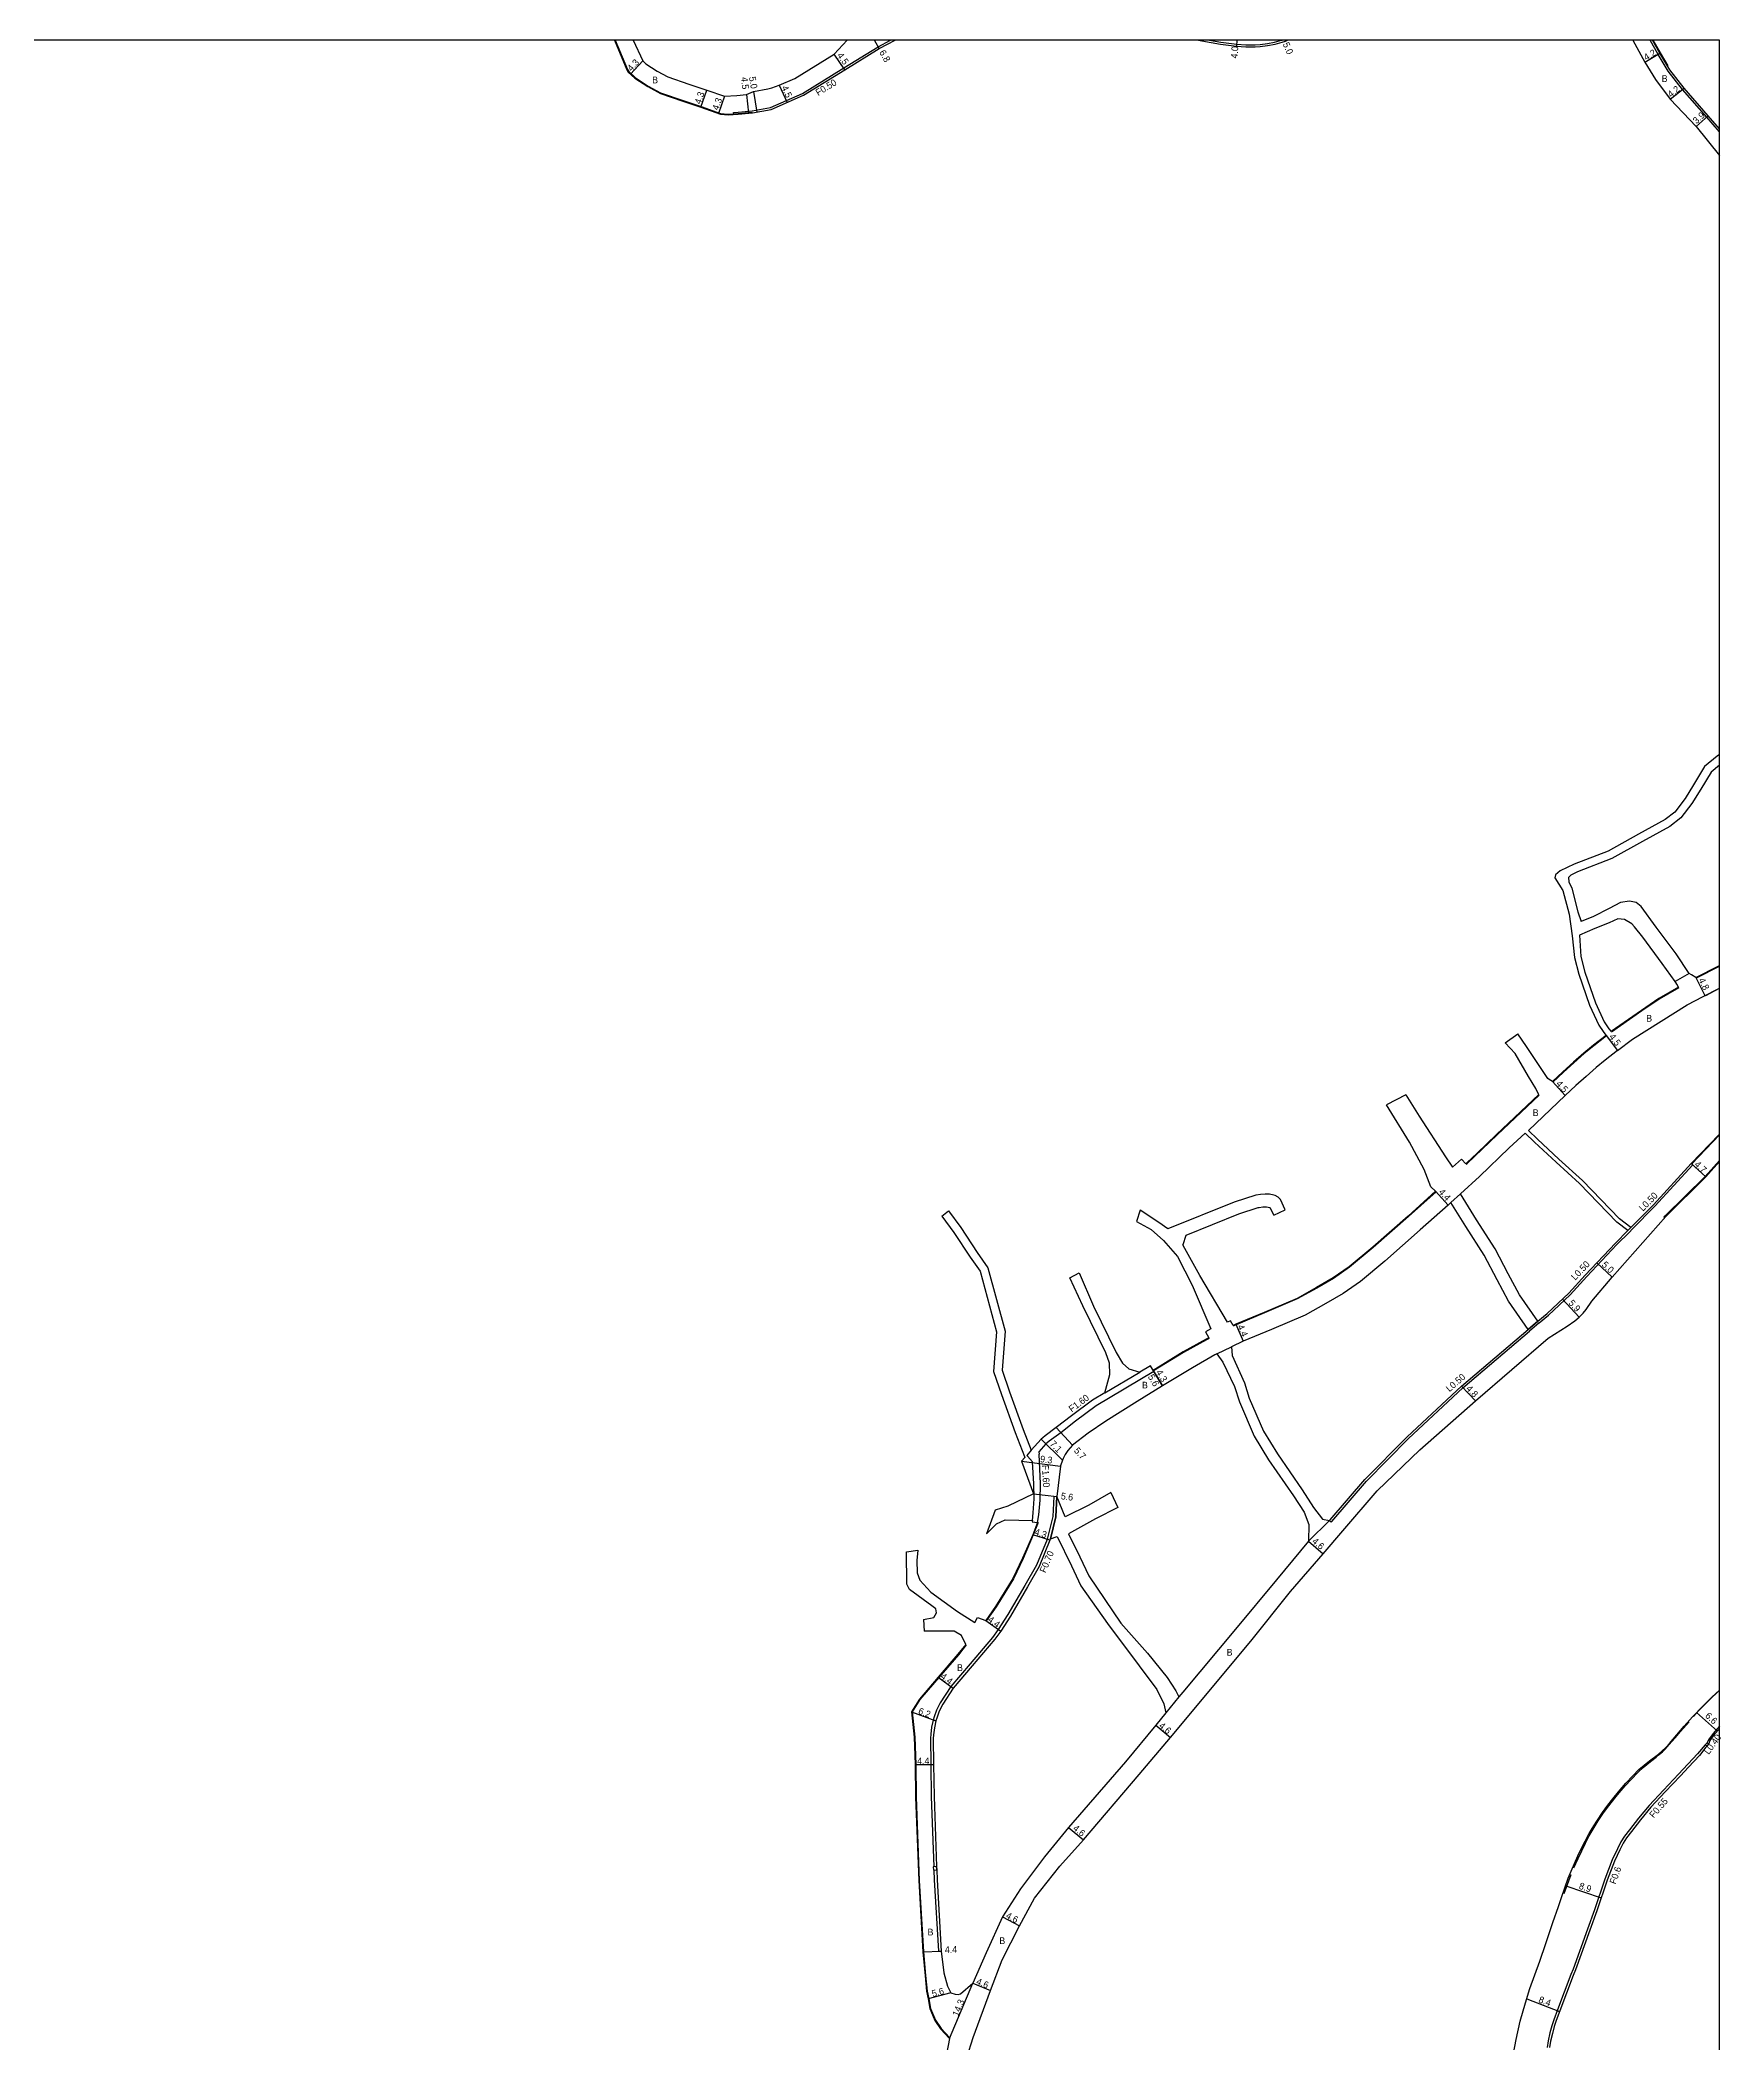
# Model space of a CAD drawing. Header units: metres. Extents: x -20000 to -16000, y -99000 to -96000.
# Drawn here: x -16399.8 to -15999.7, y -96477 to -96000 of the extents above; entities that cross this region are included whole.
import ezdxf

# ---------------------------------------------------------------- set-up
doc = ezdxf.new("R2010")
doc.units = ezdxf.units.M
doc.header["$LTSCALE"] = 2.5
for name, color, linetype in [('側溝・桝', 7, 'Continuous'), ('図郭', 7, 'Continuous'), ('幅員', 7, 'Continuous'), ('歩道・分離帯・安全施設', 7, 'Continuous'), ('舗装', 7, 'Continuous'), ('道路', 7, 'Continuous')]:
    doc.layers.add(name, color=color, linetype=linetype)
doc.styles.get("Standard").update_dxf_attribs({"font": ''})
doc.styles.get('Standard').set_extended_font_data('@MS PGothic')

msp = doc.modelspace()

# ---------------------------------------------------------------- linework, layer by layer
at = {"layer": '側溝・桝'}
for points in [[(-16234.67, -96017.72), (-16234.7, -96017.22), (-16233.63, -96017.15), (-16230.31, -96016.82), (-16225.89, -96016.08), (-16218.34, -96012.68), (-16208.47, -96006.64), (-16200.3, -96001.57), (-16197.33, -96000)], [(-16134.8, -96316.68), (-16134.65, -96316.94), (-16148.36, -96325.11), (-16153.32, -96328.8), (-16156.83, -96331.52)], [(-16163.85, -96335.71), (-16164.94, -96336.95)], [(-16156.84, -96331.53), (-16159.59, -96333.57), (-16160.1, -96333.96), (-16160.37, -96334.19), (-16162.03, -96336.07), (-16161.99, -96336.67)], [(-16164.74, -96337.15), (-16164.94, -96336.95)], [(-16163.59, -96352.41), (-16163.39, -96350.6), (-16163.16, -96347.25), (-16163.27, -96343.7), (-16163.56, -96338.48), (-16164.74, -96337.15)], [(-16000, -96401.42), (-16001.54, -96403.12), (-16002.63, -96404.63), (-16002.91, -96405.38)], [(-16003.38, -96405.84), (-16005.2, -96408), (-16009.72, -96412.83), (-16013.36, -96416.62), (-16016.73, -96420.27), (-16019.24, -96423.31), (-16021.45, -96426.1), (-16022.61, -96427.61), (-16023.45, -96428.9), (-16024.3, -96430.58), (-16025.54, -96433.24), (-16027.31, -96437.84), (-16029.77, -96445.13), (-16031.41, -96449.74), (-16034.83, -96459.2), (-16035.38, -96460.53), (-16038.57, -96468.93), (-16039.43, -96471.27), (-16039.9, -96472.71), (-16040.38, -96474.36), (-16040.82, -96476.28), (-16041.05, -96477.85)]]:
    msp.add_lwpolyline(points, dxfattribs=at)
at = {"layer": '側溝・桝', "flags": 128}
for points in [[(-16121.38, -96000), (-16118.74, -96000.46), (-16114.92, -96000.98), (-16112.73, -96001.13), (-16110.54, -96001.12), (-16109.39, -96001.04), (-16107.64, -96000.82), (-16105.92, -96000.51), (-16104.24, -96000.05), (-16104.11, -96000)], [(-16000, -96021.86), (-16003.03, -96018.33), (-16008.8, -96011.78), (-16012.22, -96007.38), (-16014.63, -96003.4), (-16016.53, -96000)], [(-16020.75, -96283.06), (-16015.35, -96277.63), (-16006.35, -96267.74)], [(-16006.35, -96267.74), (-16006.71, -96267.4)], [(-16042.92, -96305.39), (-16040.71, -96303.51), (-16035.54, -96298.68), (-16031.59, -96294.33), (-16024.41, -96286.74), (-16021.46, -96283.77)], [(-16021.11, -96282.71), (-16021.82, -96283.42)], [(-16020.75, -96283.06), (-16021.46, -96283.77)], [(-16092.45, -96352.76), (-16092.32, -96352.63), (-16084.05, -96343.03), (-16074.01, -96332.87), (-16061.07, -96320.85), (-16045.22, -96307.35)], [(-16043.25, -96305.01), (-16045.54, -96306.97)], [(-16042.92, -96305.39), (-16045.22, -96307.35)], [(-16146.35, -96322.05), (-16138.03, -96317.09)], [(-16162.36, -96352.91), (-16162.04, -96351.11), (-16161.73, -96347.59), (-16161.67, -96343.67), (-16161.99, -96336.67)], [(-16158.46, -96346.66), (-16158.46, -96346.7), (-16158.73, -96351.46), (-16159.97, -96356.58), (-16160.07, -96356.91), (-16162.62, -96363.07), (-16165.36, -96367.87), (-16169.39, -96374.81), (-16171.7, -96378.4), (-16173.09, -96380.24), (-16178.43, -96386.58), (-16183, -96391.92), (-16185.55, -96395.84), (-16186.4, -96397.54), (-16186.95, -96399.17), (-16187.21, -96399.95), (-16187.58, -96401.6), (-16187.79, -96403.27), (-16187.87, -96404.27), (-16187.79, -96410.55), (-16187.7, -96418.14), (-16187.08, -96434.84)], [(-16157.77, -96346.75), (-16158.03, -96351.56), (-16159.3, -96356.77)], [(-16158.46, -96346.66), (-16157.77, -96346.75)], [(-16092.82, -96352.43), (-16092.45, -96352.76)], [(-16187.05, -96435.64), (-16186.96, -96438), (-16185.96, -96454.98)], [(-16185.96, -96454.98), (-16185.26, -96454.96)]]:
    msp.add_lwpolyline(points, dxfattribs=at)
at = {"layer": '側溝・桝'}
msp.add_lwpolyline([(-16003.03, -96406.14), (-16003.38, -96405.84), (-16002.95, -96405.34), (-16002.6, -96405.64)], close=True, dxfattribs=at)
at = {"layer": '側溝・桝', "flags": 128}
msp.add_lwpolyline([(-16187.15, -96435.64), (-16187.05, -96435.64), (-16186.35, -96435.61), (-16186.38, -96434.81), (-16187.08, -96434.84), (-16187.18, -96434.84)], close=True, dxfattribs=at)
at = {"layer": '図郭'}
msp.add_lwpolyline([(-16800, -96600), (-16000, -96600), (-16000, -96000), (-16800, -96000)], close=True, dxfattribs=at)
at = {"layer": '幅員', "flags": 128}
for points in [[(-16200.05, -96002), (-16201.18, -96000)], [(-16114.87, -96000), (-16114.97, -96001.48)], [(-16103.45, -96000), (-16103.34, -96000.25)], [(-16256.32, -96004.98), (-16259.23, -96008.14)], [(-16208.21, -96007.06), (-16210.81, -96003.39)], [(-16017.8, -96005.29), (-16014.2, -96003.14)], [(-16223.84, -96010.77), (-16222, -96014.88)], [(-16011.71, -96014.07), (-16008.41, -96011.47)], [(-16242.49, -96015.99), (-16241.11, -96011.92)], [(-16236.89, -96013.39), (-16238.31, -96017.45)], [(-16231.64, -96012.93), (-16231.2, -96017.41)], [(-16230.01, -96012.21), (-16229.19, -96017.14)], [(-16005.64, -96223.16), (-16003.48, -96227.44)], [(-16026.99, -96236.96), (-16024.26, -96240.53)], [(-16039.74, -96247.93), (-16036.71, -96251.26)], [(-16006.71, -96267.4), (-16003.28, -96270.62)], [(-16064.61, -96277.32), (-16067.57, -96274.06)], [(-16029.2, -96291.07), (-16025.57, -96294.51)], [(-16037.4, -96299.73), (-16033.37, -96304.04)], [(-16115.16, -96305.71), (-16113.36, -96309.72)], [(-16132.59, -96320.37), (-16135.47, -96315.57)], [(-16134.8, -96316.68), (-16132.59, -96320.37)], [(-16061.4, -96320.48), (-16058.11, -96323.97)], [(-16157.9, -96330.32), (-16154.02, -96334.5)], [(-16163.32, -96346.04), (-16157.77, -96346.75)], [(-16159.41, -96357.14), (-16163.5, -96355.8)], [(-16097.83, -96357.32), (-16094.35, -96360.33)], [(-16174.68, -96376.21), (-16171.13, -96378.81)], [(-16185.98, -96389.74), (-16182.43, -96392.33)], [(-16192.33, -96397.96), (-16186.53, -96400.15)], [(-16134.22, -96401.16), (-16130.68, -96404.1)], [(-16191.49, -96410.51), (-16187.09, -96410.54)], [(-16155.02, -96425.54), (-16151.43, -96428.42)], [(-16170.71, -96446.74), (-16166.64, -96448.88)], [(-16189.66, -96455.09), (-16185.26, -96454.96)], [(-16183.01, -96464.85), (-16188.42, -96466.29)], [(-16183.3, -96475.77), (-16177.78, -96462.58)], [(-16177.78, -96462.58), (-16173.54, -96464.35)]]:
    msp.add_lwpolyline(points, dxfattribs=at)
at = {"layer": '幅員'}
for points in [[(-16005.58, -96020.57), (-16002.66, -96018)], [(-16161.5, -96333.05), (-16156.44, -96338.03)], [(-16166.14, -96338.3), (-16156.91, -96339.46)], [(-16005.43, -96398.11), (-16000.49, -96402.56)], [(-16036.61, -96439.41), (-16028.15, -96442.27)], [(-16045.88, -96466.33), (-16038.06, -96469.3)]]:
    msp.add_lwpolyline(points, dxfattribs=at)
at = {"layer": '歩道・分離帯・安全施設', "flags": 128}
for points in [[(-16262.92, -96000), (-16259.96, -96007.02), (-16259.69, -96007.52), (-16258.17, -96008.92), (-16255.06, -96010.94), (-16252.09, -96012.59), (-16246.72, -96014.41), (-16242.44, -96015.85), (-16237.82, -96017.46), (-16236, -96017.66), (-16233.6, -96017.5), (-16230.27, -96017.17)], [(-16012.24, -96006.1), (-16014.07, -96003.07), (-16015.79, -96000)], [(-16000, -96220.49), (-16000.1, -96220.53), (-16005.57, -96223.29)], [(-16009.67, -96225.63), (-16014.32, -96228.32), (-16018.51, -96231.11), (-16025.72, -96236.15)], [(-16003.28, -96227.41), (-16000, -96225.67)], [(-16026.9, -96237.08), (-16029.93, -96239.39), (-16032.22, -96241.25), (-16034.68, -96243.46), (-16037.17, -96245.71), (-16039.64, -96248.04)], [(-16060.28, -96267.59), (-16060.07, -96267.41), (-16052.96, -96260.63), (-16042.96, -96251.18)], [(-16000, -96260.65), (-16006.6, -96267.5)], [(-16013.25, -96280.33), (-16012.9, -96279.92), (-16003.39, -96270.51), (-16000, -96266.74)], [(-16067.47, -96274.18), (-16074.05, -96280.08), (-16082.43, -96287.44), (-16088.07, -96292.13), (-16091.91, -96294.78), (-16095.85, -96297.1), (-16100.51, -96299.68), (-16108.33, -96303.02), (-16115.1, -96305.84), (-16115.74, -96306.15)], [(-16121.48, -96309.08), (-16122.11, -96309.38), (-16127.61, -96312.42), (-16134.72, -96316.81)], [(-16162.2, -96352.92), (-16163.36, -96355.86), (-16165.8, -96361.47), (-16168.11, -96366.33), (-16172.24, -96372.95), (-16174.56, -96376.3)], [(-16179.33, -96382.02), (-16181.21, -96384.37), (-16185.87, -96389.83), (-16190.37, -96395.02), (-16192.18, -96397.99), (-16191.58, -96403.99), (-16191.34, -96410.51), (-16191.25, -96418.29), (-16190.5, -96438.14), (-16189.51, -96455.08), (-16188.99, -96460.77), (-16188.6, -96464.44), (-16188.27, -96466.26), (-16187.85, -96468.57), (-16186.68, -96471.38), (-16185.32, -96473.37), (-16183.24, -96475.62)]]:
    msp.add_lwpolyline(points, dxfattribs=at)
at = {"layer": '歩道・分離帯・安全施設'}
for points in [[(-16006.21, -96399.11), (-16004.89, -96397.69), (-16003.46, -96396.21), (-16001.99, -96394.75), (-16000.6, -96393.43), (-16000, -96392.85)], [(-16034.64, -96435.09), (-16033.66, -96432.87), (-16032.79, -96431.03), (-16031.91, -96429.25), (-16031, -96427.48), (-16029.85, -96425.52), (-16028.85, -96423.95), (-16027.73, -96422.28), (-16026.35, -96420.38), (-16024.91, -96418.53), (-16023.86, -96417.26), (-16022.45, -96415.59), (-16021.06, -96414.09), (-16019.37, -96412.31), (-16018.19, -96411.2), (-16016.44, -96409.83), (-16015.05, -96408.74), (-16014.36, -96408.17), (-16013.59, -96407.5), (-16012.91, -96406.84), (-16011.94, -96405.74), (-16010.51, -96404.13), (-16009.27, -96402.67), (-16007.24, -96400.38)], [(-16036.96, -96441.24), (-16035.29, -96436.72)]]:
    msp.add_lwpolyline(points, dxfattribs=at)
at = {"layer": '舗装', "flags": 128}
for points in [[(-16007.21, -96222.19), (-16010.56, -96224.15)], [(-16061.68, -96274.64), (-16063.93, -96276.7)], [(-16092.82, -96352.43), (-16097.83, -96357.32)], [(-16128.69, -96394.38), (-16131.81, -96398.22)]]:
    msp.add_lwpolyline(points, dxfattribs=at)
at = {"layer": '舗装'}
for points in [[(-16045.54, -96306.97), (-16043.25, -96305.01)], [(-16119.68, -96312.76), (-16116.19, -96311.08)], [(-16159.3, -96356.77), (-16158.03, -96351.56), (-16157.77, -96346.75)]]:
    msp.add_lwpolyline(points, dxfattribs=at)
at = {"layer": '道路', "flags": 128}
for points in [[(-16263.09, -96000), (-16260.1, -96007.09), (-16259.81, -96007.61), (-16258.26, -96009.04), (-16255.14, -96011.06), (-16252.15, -96012.73), (-16246.77, -96014.55), (-16242.49, -96015.99), (-16237.85, -96017.6), (-16236.01, -96017.81), (-16233.59, -96017.65), (-16230.25, -96017.32), (-16225.75, -96016.56)], [(-16258.61, -96000), (-16256.32, -96004.98), (-16255.61, -96005.63), (-16252.92, -96007.38), (-16250.4, -96008.78), (-16245.39, -96010.47), (-16241.09, -96011.93), (-16236.89, -96013.39), (-16233.97, -96013.17), (-16231.64, -96012.93), (-16230.01, -96012.21), (-16226.57, -96011.63), (-16225.63, -96011.36), (-16223.84, -96010.77), (-16220.16, -96009.12), (-16210.81, -96003.39), (-16207.71, -96000)], [(-16020.59, -96000), (-16017.8, -96005.29), (-16015.26, -96009.36), (-16011.71, -96014.07), (-16005.58, -96020.57), (-16000, -96027.49)], [(-16000, -96021.1), (-16002.66, -96018), (-16008.41, -96011.47), (-16011.82, -96007.09), (-16014.2, -96003.14), (-16015.96, -96000)], [(-16000, -96170.07), (-16000.52, -96170.46), (-16003.53, -96172.93), (-16006.16, -96177.3), (-16008.2, -96180.57), (-16010.61, -96183.77), (-16012.89, -96185.56), (-16019.29, -96189.01), (-16026.5, -96193.05), (-16034.6, -96196.15), (-16037.92, -96197.8), (-16039.02, -96198.7), (-16039.16, -96199.44), (-16037.29, -96202.45), (-16035.76, -96208.12), (-16035.06, -96213.26)], [(-16000, -96172.62), (-16002, -96174.25), (-16004.46, -96178.35), (-16006.55, -96181.71), (-16009.17, -96185.18), (-16011.79, -96187.24), (-16018.33, -96190.76), (-16025.65, -96194.87), (-16033.8, -96197.98), (-16035.36, -96198.78), (-16035.91, -96199.34), (-16035.84, -96200.39), (-16035.15, -96201.92), (-16033.69, -96207.51), (-16032.92, -96209.82)], [(-16005.64, -96223.16), (-16006.65, -96222.54), (-16007.21, -96222.19), (-16010.35, -96217.49), (-16015.06, -96211.18), (-16018.64, -96206.26), (-16019.83, -96205.31), (-16021.46, -96204.95), (-16023.53, -96205.27), (-16026.25, -96206.76), (-16030, -96208.64), (-16032.92, -96209.82)], [(-16009.75, -96225.5), (-16010.18, -96224.76), (-16010.4, -96224.37), (-16010.56, -96224.15), (-16013.62, -96219.8), (-16018.28, -96213.55), (-16020.24, -96211.09), (-16020.86, -96210.36), (-16022.59, -96209.33), (-16024.2, -96209.22), (-16026.28, -96210.16), (-16029.66, -96211.48), (-16033.36, -96213.08)], [(-16035.06, -96213.26), (-16034.5, -96218.43), (-16033.51, -96222.33), (-16030.94, -96229.77), (-16028.76, -96234.48), (-16027.71, -96236.02), (-16027.55, -96236.23), (-16026.99, -96236.96)], [(-16033.36, -96213.08), (-16033.02, -96218.16), (-16032.08, -96221.9), (-16029.55, -96229.21), (-16027.45, -96233.74), (-16026.5, -96235.14), (-16026.32, -96235.37), (-16025.81, -96236.03)], [(-16005.64, -96223.16), (-16000.16, -96220.4), (-16000, -96220.32)], [(-16009.75, -96225.5), (-16014.4, -96228.19), (-16018.6, -96230.98), (-16025.81, -96236.03)], [(-16003.89, -96227.65), (-16000, -96225.69)], [(-16024.26, -96240.53), (-16020.7, -96237.88), (-16013.88, -96233.54), (-16007.71, -96229.67), (-16003.89, -96227.65)], [(-16050.99, -96238.73), (-16047.99, -96236.55)], [(-16045.45, -96246.7), (-16048.65, -96241.29), (-16050.99, -96238.73)], [(-16041.18, -96246.7), (-16045.95, -96239.6), (-16047.99, -96236.55)], [(-16026.99, -96236.96), (-16030.02, -96239.28), (-16032.31, -96241.14), (-16034.78, -96243.35), (-16037.27, -96245.6), (-16039.74, -96247.93)], [(-16024.26, -96240.53), (-16027.24, -96242.81), (-16029.39, -96244.56), (-16031.77, -96246.69), (-16034.22, -96248.9), (-16036.71, -96251.26)], [(-16043.03, -96251.04), (-16043.49, -96250.11), (-16043.76, -96249.57), (-16045.45, -96246.7)], [(-16039.74, -96247.93), (-16040.53, -96247.42), (-16040.87, -96247.17), (-16041.18, -96246.7)], [(-16074.64, -96251.12), (-16079.27, -96253.45)], [(-16067.57, -96274.06), (-16068.69, -96273.01), (-16070.28, -96268.89), (-16073.81, -96262.34), (-16079.27, -96253.45)], [(-16074.64, -96251.12), (-16071.49, -96256.19), (-16065.2, -96265.89), (-16063.56, -96268.32), (-16061.43, -96266.38), (-16060.38, -96267.48)], [(-16060.38, -96267.48), (-16060.17, -96267.3), (-16057.7, -96264.94), (-16053.06, -96260.52), (-16043.03, -96251.04)], [(-16036.71, -96251.26), (-16045.5, -96259.55)], [(-16021.11, -96282.71), (-16023.77, -96280.63), (-16032.64, -96271.47), (-16038.22, -96266.42), (-16043.36, -96261.66), (-16045.5, -96259.55)], [(-16061.68, -96274.64), (-16057.17, -96270.51), (-16050.06, -96263.73), (-16046.24, -96260.23)], [(-16021.82, -96283.42), (-16024.44, -96281.37), (-16033.34, -96272.19), (-16038.9, -96267.16), (-16044.05, -96262.38), (-16046.24, -96260.23)], [(-16021.11, -96282.71), (-16015.71, -96277.28), (-16006.71, -96267.4), (-16000.08, -96260.52), (-16000, -96260.42)], [(-16173.54, -96464.35), (-16170.77, -96457.03), (-16166.64, -96448.88), (-16163.11, -96442.36), (-16157.01, -96434.74), (-16151.43, -96428.42), (-16138.12, -96412.87), (-16130.68, -96404.1), (-16111.58, -96381.17), (-16102.14, -96369.34), (-16094.35, -96360.33), (-16089.64, -96354.88), (-16081.48, -96345.4), (-16071.34, -96335.59), (-16058.11, -96323.97), (-16040.76, -96308.99), (-16036.25, -96306.17), (-16034.43, -96304.91), (-16033.37, -96304.04), (-16032.46, -96303.09), (-16031.72, -96302.19), (-16030.38, -96300.24), (-16025.57, -96294.51), (-16012.79, -96280.02), (-16003.28, -96270.62), (-16000, -96266.97)], [(-16067.57, -96274.06), (-16074.15, -96279.97), (-16082.53, -96287.32), (-16088.17, -96292.01), (-16091.99, -96294.66), (-16095.92, -96296.97), (-16100.58, -96299.55), (-16108.39, -96302.88), (-16115.16, -96305.71), (-16115.81, -96306.02)], [(-16185.17, -96279.94), (-16183.57, -96278.74)], [(-16137.89, -96278.52), (-16138.83, -96281.26)], [(-16131.3, -96282.98), (-16133.5, -96281.51), (-16137.89, -96278.52)], [(-16103.38, -96278.43), (-16104.51, -96276.04), (-16105.1, -96275.48), (-16105.8, -96275.06), (-16106.12, -96274.94), (-16107.14, -96274.75), (-16108.19, -96274.73), (-16109.25, -96274.83), (-16110.3, -96274.99), (-16110.37, -96275.01), (-16115.53, -96276.67), (-16131.3, -96282.98)], [(-16106.09, -96279.71), (-16106.87, -96278.05), (-16107.02, -96277.96), (-16107.87, -96277.82), (-16108.74, -96277.84), (-16109.61, -96277.96), (-16109.87, -96278), (-16114.51, -96279.5), (-16127.04, -96284.59), (-16127.77, -96286.83)], [(-16064.61, -96277.32), (-16071.22, -96283.25), (-16079.67, -96290.67), (-16085.5, -96295.51), (-16089.62, -96298.37), (-16093.74, -96300.79), (-16098.65, -96303.51), (-16106.68, -96306.93), (-16113.36, -96309.72), (-16116.19, -96311.08)], [(-16106.09, -96279.71), (-16103.38, -96278.43)], [(-16064.61, -96277.32), (-16063.93, -96276.7)], [(-16045.54, -96306.97), (-16050.21, -96300.25), (-16052.91, -96295.1), (-16056.01, -96289.25), (-16060.37, -96282.43), (-16063.93, -96276.7)], [(-16043.25, -96305.01), (-16047.64, -96298.69), (-16050.27, -96293.69), (-16053.42, -96287.74), (-16057.83, -96280.83), (-16061.68, -96274.64)], [(-16185.17, -96279.94), (-16182.26, -96283.83), (-16178.37, -96289.71), (-16176.05, -96293.09), (-16172.09, -96307.53), (-16172.83, -96316.92), (-16170.93, -96322.44), (-16167.68, -96331.5), (-16165.44, -96337.16)], [(-16138.83, -96281.26), (-16135.27, -96283.16), (-16132.36, -96285.79), (-16129.01, -96289.6), (-16125.55, -96296.37), (-16121.1, -96306.78), (-16122.36, -96307.5), (-16121.55, -96308.95)], [(-16043.25, -96305.01), (-16041.04, -96303.13), (-16035.89, -96298.32), (-16031.96, -96293.99), (-16024.77, -96286.39), (-16021.82, -96283.42)], [(-16115.81, -96306.02), (-16116.4, -96304.86), (-16117.13, -96305.24), (-16123.72, -96294.14), (-16127.32, -96287.67), (-16127.77, -96286.83)], [(-16154.68, -96294.69), (-16152.47, -96293.49)], [(-16146.35, -96322.05), (-16145.11, -96317.65), (-16145.21, -96314.99), (-16146.11, -96312.49), (-16147.92, -96308.81), (-16151.6, -96301.31), (-16154.68, -96294.69)], [(-16152.47, -96293.49), (-16149.01, -96301.44), (-16143.6, -96312.47), (-16142.1, -96314.97), (-16140.61, -96316.29), (-16138.03, -96317.09)], [(-16092.82, -96352.43), (-16092.7, -96352.3), (-16084.42, -96342.69), (-16074.35, -96332.51), (-16061.4, -96320.48), (-16045.54, -96306.97)], [(-16121.55, -96308.95), (-16122.18, -96309.25), (-16127.69, -96312.29), (-16134.8, -96316.68), (-16135.47, -96315.57), (-16138.03, -96317.09)], [(-16116.19, -96311.08), (-16116.01, -96313.11), (-16113.09, -96319.62), (-16111.93, -96323.29), (-16108.55, -96331.19), (-16105.26, -96336.59), (-16099.36, -96345.15), (-16096.64, -96349.3), (-16094.54, -96352.14), (-16092.82, -96352.43)], [(-16119.68, -96312.76), (-16120.18, -96313.01), (-16125.44, -96316.07), (-16132.59, -96320.37), (-16138.66, -96324.07), (-16146.12, -96328.77), (-16150.31, -96331.63), (-16154.02, -96334.5), (-16155.11, -96335.73), (-16155.78, -96336.69), (-16156.28, -96337.65), (-16156.44, -96338.03), (-16156.91, -96339.45), (-16156.91, -96339.46), (-16157.77, -96346.75)], [(-16119.68, -96312.76), (-16118.21, -96314.71), (-16115.43, -96320.54), (-16114.28, -96324.16), (-16110.78, -96332.34), (-16107.36, -96337.95), (-16101.44, -96346.55), (-16098.87, -96350.46), (-16097.73, -96353.37), (-16097.83, -96357.32)], [(-16144.94, -96345.77), (-16150.16, -96348.74), (-16155.78, -96351.54), (-16157.77, -96346.75)], [(-16144.94, -96345.77), (-16143.22, -96349.32)], [(-16172.42, -96349.96), (-16174.52, -96355.59)], [(-16163.32, -96346.04), (-16169.4, -96348.98), (-16172.42, -96349.96)], [(-16143.22, -96349.32), (-16148.55, -96352), (-16155, -96355.62), (-16152.27, -96361.07), (-16150.12, -96365.63), (-16142.52, -96376.88), (-16136.16, -96384.04), (-16131.48, -96389.84), (-16129.45, -96392.98), (-16128.69, -96394.38)], [(-16163.59, -96352.41), (-16163.6, -96352.74), (-16162.36, -96352.91), (-16163.5, -96355.8), (-16165.93, -96361.4), (-16168.24, -96366.26), (-16172.36, -96372.87), (-16174.68, -96376.21)], [(-16174.52, -96355.59), (-16172.1, -96353.21), (-16170.04, -96352.23), (-16163.59, -96352.41)], [(-16193.55, -96359.89), (-16190.82, -96359.49)], [(-16189.5, -96376.03), (-16187.07, -96375.49), (-16186.42, -96374.38), (-16186.57, -96373.42), (-16187.54, -96372.76), (-16192.81, -96368.89), (-16193.49, -96367.57), (-16193.55, -96359.89)], [(-16190.82, -96359.49), (-16191.1, -96361.93), (-16191, -96364.89), (-16190.39, -96366.66), (-16187.78, -96369.51), (-16181.39, -96374.12), (-16177.31, -96376.67), (-16176.65, -96375.55), (-16174.68, -96376.21)], [(-16159.3, -96356.77), (-16159.41, -96357.14), (-16161.99, -96363.37), (-16164.76, -96368.22), (-16168.8, -96375.19), (-16171.13, -96378.81), (-16172.53, -96380.67), (-16177.88, -96387.02), (-16182.43, -96392.33), (-16184.94, -96396.18), (-16185.77, -96397.85), (-16186.31, -96399.46), (-16186.53, -96400.15), (-16186.9, -96401.77), (-16187.1, -96403.41), (-16187.17, -96404.32), (-16187.09, -96410.54), (-16187, -96418.12), (-16186.38, -96434.81), (-16186.35, -96435.61), (-16186.26, -96437.97), (-16185.26, -96454.96), (-16184.65, -96460.09), (-16183.81, -96463.26), (-16183.01, -96464.85), (-16181.94, -96465.2), (-16181.23, -96465.27), (-16180.73, -96465.13), (-16177.78, -96462.58)], [(-16159.3, -96356.77), (-16157.65, -96356.25), (-16154.29, -96363.22), (-16152.08, -96367.98), (-16145.66, -96376.93), (-16138.17, -96387.01), (-16133.97, -96392.63), (-16132.25, -96396.04), (-16131.81, -96398.22)], [(-16097.83, -96357.32), (-16105.49, -96366.56), (-16115.19, -96378.26), (-16127.79, -96393.28), (-16128.69, -96394.38)], [(-16189.5, -96376.03), (-16189.33, -96378.76)], [(-16179.44, -96381.92), (-16180.46, -96379.79), (-16182.24, -96378.77), (-16189.33, -96378.76)], [(-16179.44, -96381.92), (-16181.33, -96384.28), (-16185.98, -96389.74), (-16190.49, -96394.93), (-16192.33, -96397.96), (-16191.73, -96404), (-16191.49, -96410.51), (-16191.4, -96418.3), (-16190.65, -96438.15), (-16189.66, -96455.09), (-16189.14, -96460.79), (-16188.75, -96464.46), (-16188.42, -96466.29), (-16188, -96468.61), (-16186.81, -96471.45), (-16185.44, -96473.47), (-16183.3, -96475.77)], [(-16131.81, -96398.22), (-16134.22, -96401.16), (-16141.42, -96409.87), (-16155.02, -96425.54), (-16160.7, -96432.52), (-16166.42, -96440.09), (-16170.71, -96446.74), (-16174.57, -96455.35), (-16177.78, -96462.58)], [(-16188.57, -96510.93), (-16186.52, -96503.81), (-16184.07, -96495.7), (-16180.69, -96485.03), (-16177.65, -96475.5), (-16173.54, -96464.35)], [(-16183.3, -96475.77), (-16184.06, -96479.49), (-16184.6, -96482.14), (-16185.2, -96485.16), (-16186.38, -96489.58), (-16188.65, -96496.32), (-16192.95, -96509.53), (-16195.26, -96518.08), (-16196.96, -96524.6), (-16199.16, -96535.42), (-16199.99, -96541.64), (-16199.67, -96546.69)]]:
    msp.add_lwpolyline(points, dxfattribs=at)
at = {"layer": '道路'}
for points in [[(-16225.75, -96016.56), (-16218.11, -96013.13), (-16208.21, -96007.06), (-16200.05, -96002), (-16196.25, -96000)], [(-16124.05, -96000), (-16123.2, -96000.19), (-16118.82, -96000.95), (-16114.97, -96001.48), (-16112.75, -96001.63), (-16110.52, -96001.62), (-16109.34, -96001.54), (-16107.57, -96001.32), (-16105.81, -96001), (-16104.09, -96000.52), (-16103.34, -96000.25), (-16102.84, -96000)], [(-16183.57, -96278.74), (-16180.62, -96282.68), (-16176.71, -96288.59), (-16174.21, -96292.24), (-16170.07, -96307.34), (-16170.8, -96316.66), (-16169.05, -96321.78), (-16165.81, -96330.8), (-16163.85, -96335.71)], [(-16146.35, -96322.05), (-16149.25, -96323.78), (-16154.28, -96327.53), (-16157.9, -96330.32)], [(-16157.9, -96330.32), (-16160.56, -96332.29), (-16161.11, -96332.72), (-16161.5, -96333.05), (-16163.85, -96335.71)], [(-16165.35, -96337.4), (-16166.14, -96338.3), (-16163.32, -96346.04)], [(-16165.44, -96337.16), (-16165.35, -96337.4)], [(-16049.1, -96479.67), (-16048.42, -96475.99), (-16047.43, -96471.61), (-16046.17, -96467.24), (-16045.11, -96463.84), (-16042.77, -96457.29), (-16041.35, -96453.13), (-16040.43, -96450.48), (-16039.67, -96448.15), (-16038.33, -96444.3), (-16037.58, -96442.18), (-16036.78, -96439.91), (-16036, -96437.59), (-16035.3, -96435.87), (-16034.48, -96434.05), (-16033.7, -96432.25), (-16032.87, -96430.41), (-16031.99, -96428.76), (-16031.04, -96426.97), (-16030.31, -96425.71), (-16029.16, -96423.99), (-16027.84, -96421.95), (-16026.57, -96420.18), (-16025.39, -96418.65), (-16024.04, -96417), (-16022.26, -96414.97), (-16020.63, -96413.2), (-16019.19, -96411.71), (-16016.69, -96409.67), (-16014.52, -96408.02), (-16013.73, -96407.36), (-16012.76, -96406.43), (-16011.9, -96405.53), (-16010.12, -96403.45), (-16008.39, -96401.39), (-16006.4, -96399.13), (-16003.91, -96396.53), (-16001.8, -96394.5), (-16000, -96392.79)], [(-16000, -96402.02), (-16001.23, -96403.38), (-16002.27, -96404.82), (-16002.54, -96405.56), (-16003.27, -96406.42), (-16004.77, -96408.37), (-16007.36, -96411.14)], [(-16007.36, -96411.14), (-16009.3, -96413.21), (-16012.95, -96417), (-16016.31, -96420.65), (-16018.79, -96423.67), (-16020.98, -96426.46), (-16022.14, -96427.96), (-16022.94, -96429.22), (-16023.74, -96430.86), (-16024.97, -96433.5), (-16026.72, -96438.03), (-16029.18, -96445.32), (-16030.84, -96449.94), (-16034.27, -96459.42), (-16034.82, -96460.75), (-16038, -96469.14), (-16038.86, -96471.47), (-16039.32, -96472.88), (-16039.79, -96474.51), (-16040.23, -96476.39), (-16040.45, -96477.92)]]:
    msp.add_lwpolyline(points, dxfattribs=at)

# ---------------------------------------------------------------- texts
at = {"layer": '側溝・桝'}
for s, rotation, p in [('F0.50', 31.499, (-16214.58, -96013.34)), ('L0.50', 45.1414, (-16018.24, -96278.95)), ('L0.50', 46.5927, (-16034.33, -96295.36)), ('L0.50', 40.427, (-16064.3, -96321.91)), ('F1.60', 36.6507, (-16154.2, -96326.74)), ('F1.60', 272.6558, (-16161.28, -96339.22)), ('F0.70', 67.5192, (-16160.44, -96365.02)), ('L0.40', 54, (-16002.55, -96408.27)), ('F0.55', 49, (-16015.66, -96423.38)), ('F0.6', 70, (-16024.75, -96439.13))]:
    msp.add_text(s, height=1.6, rotation=rotation, dxfattribs=at).set_placement(p)
at = {"layer": '幅員'}
for s, rotation, p in [('4.0', 86.1976, (-16114.74, -96004.42)), ('5.0', 293.7751, (-16104.02, -96000.94)), ('4.2', 30.7863, (-16017.43, -96004.95)), ('4.3', 47.2875, (-16259.04, -96007.57)), ('4.5', 305.2932, (-16210.17, -96003.69)), ('6.8', 299.4054, (-16200.11, -96002.91)), ('4.5', 275.7055, (-16232.95, -96008.88)), ('5.0', 279.5119, (-16231.06, -96008.82)), ('4.5', 294.2098, (-16223.35, -96011.26)), ('4.2', 38.2442, (-16011.57, -96013.78)), ('4.3', 71.3526, (-16242.55, -96015.39)), ('4.3', 70.8191, (-16238.36, -96016.85)), ('3.9', 41.4013, (-16005.49, -96020.07)), ('4.8', 296.7361, (-16005.05, -96223.76)), ('4.5', 307.3685, (-16026.39, -96237.32)), ('4.5', 312.3263, (-16039.04, -96248.56)), ('4.7', 316.8436, (-16006.1, -96267.84)), ('4.4', 312.196, (-16066.98, -96274.34)), ('5.0', 316.5927, (-16028.16, -96291.71)), ('5.9', 313.0619, (-16036.08, -96300.79)), ('4.4', 294.195, (-16114.83, -96306.21)), ('4.3', 300.9912, (-16134.23, -96317.15)), ('5.6', 300.9912, (-16136.16, -96318.21)), ('4.8', 313.3896, (-16060.46, -96321.15)), ('7.1', 315, (-16159.57, -96334.36)), ('5.7', 312.8205, (-16153.8, -96335.92)), ('9.3', 353, (-16161.81, -96338.54)), ('5.6', 352.6406, (-16156.87, -96347.35)), ('4.3', 341.8724, (-16163.23, -96355.78)), ('4.6', 319.1754, (-16097.14, -96357.59)), ('4.4', 323.8471, (-16174.36, -96376.34)), ('4.4', 323.8405, (-16185.62, -96389.88)), ('6.2', 339.2849, (-16190.9, -96398.4)), ('6.6', 318, (-16003.55, -96399.12)), ('4.6', 320.2936, (-16133.61, -96401.53)), ('4.4', 359.6187, (-16191.02, -96410.46)), ('4.6', 321.2485, (-16154.08, -96425.97)), ('8.9', 341, (-16033.59, -96440.05)), ('4.6', 332.174, (-16170.05, -96446.98)), ('4.4', 1.6673, (-16184.4, -96455.4)), ('5.6', 14.8945, (-16187.29, -96465.88)), ('4.6', 337.3658, (-16177.1, -96462.76)), ('14.3', 67.2973, (-16181.25, -96470.62)), ('8.4', 339, (-16043.22, -96467.09))]:
    msp.add_text(s, height=1.6, rotation=rotation, dxfattribs=at).set_placement(p)
at = {"layer": '舗装'}
for p in [(-16254.1, -96010.29), (-16013.75, -96009.96), (-16017.44, -96233.68), (-16044.46, -96256.15), (-16137.49, -96321), (-16117.33, -96384.6), (-16181.51, -96388.25), (-16188.53, -96451.21), (-16171.45, -96453.27)]:
    msp.add_text('B', height=1.6, dxfattribs=at).set_placement(p)

doc.saveas('drawing.dxf')
